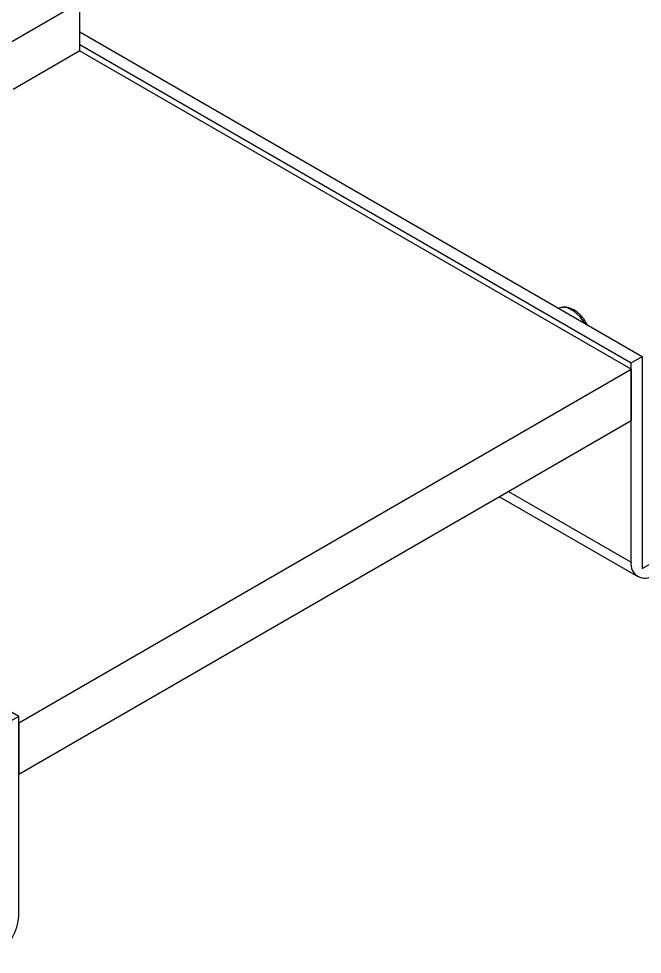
# Model space of a CAD drawing. Header units: millimetres. Extents: x 15 to 1802, y 5 to 899.
# Drawn here: x 283.9 to 323.5, y 159.5 to 218.9 of the extents above; entities that cross this region are included whole.
import ezdxf

# ---------------------------------------------------------------- set-up
doc = ezdxf.new("R2010")
doc.units = ezdxf.units.MM

msp = doc.modelspace()

# ---------------------------------------------------------------- linework, layer by layer
at = {"color": 7, "linetype": 'Continuous', "lineweight": 25}
for p, q in [((293.046, 223.051), (272.894, 211.418)), ((287.743, 216.927), (287.743, 219.99)), ((287.743, 218.126), (323.452, 197.511)), ((283.5, 214.478), (287.743, 216.927)), ((322.745, 196.695), (287.721, 216.914)), ((287.743, 217.309), (322.745, 197.103)), ((322.745, 197.103), (323.452, 197.511)), ((323.452, 197.511), (323.452, 184.038)), ((283.854, 174.244), (322.745, 196.695)), ((322.745, 184.447), (322.745, 197.103)), ((322.745, 196.695), (322.745, 193.429)), ((283.854, 170.977), (322.745, 193.429)), ((283.854, 174.652), (252.598, 192.695)), ((314.379, 188.599), (323.159, 183.531)), ((323.452, 184.038), (329.109, 187.304)), ((283.854, 174.652), (283.147, 174.244)), ((283.854, 161.995), (283.854, 174.652)), ((283.854, 174.244), (283.854, 170.977))]:
    msp.add_line(p, q, dxfattribs=at)
at = {"color": 8, "linetype": 'Continuous', "lineweight": 25}
msp.add_line((314.965, 188.938), (322.745, 184.447), dxfattribs=at)
at = {"color": 8, "linetype": 'Continuous', "lineweight": 25, "flags": 128}
msp.add_lwpolyline([(319.825, 199.605), (319.494, 200.043), (319.099, 200.386), (318.693, 200.582), (318.32, 200.608), (318.169, 200.561)], dxfattribs=at)
at = {"color": 7, "linetype": 'Continuous', "lineweight": 25}
for centre, radius, start, end in [((323.607, 184.307), 0.873, 170.78597, 309.20328), ((280.784, 162.135), 3.074, 302.60551, 357.39449)]:
    msp.add_arc(centre, radius, start, end, dxfattribs=at)
msp.add_open_spline([(319.953, 199.531), (319.919, 199.59), (319.872, 199.673), (319.74, 199.909), (319.481, 200.183), (319.103, 200.483), (318.716, 200.633), (318.374, 200.654), (318.202, 200.564), (318.129, 200.526)], degree=3, knots=[0, 0, 0, 0, 0.0758958, 0.1053113, 0.2999284, 0.4960732, 0.6950992, 0.870004, 1, 1, 1, 1], dxfattribs=at)

doc.saveas('drawing.dxf')
